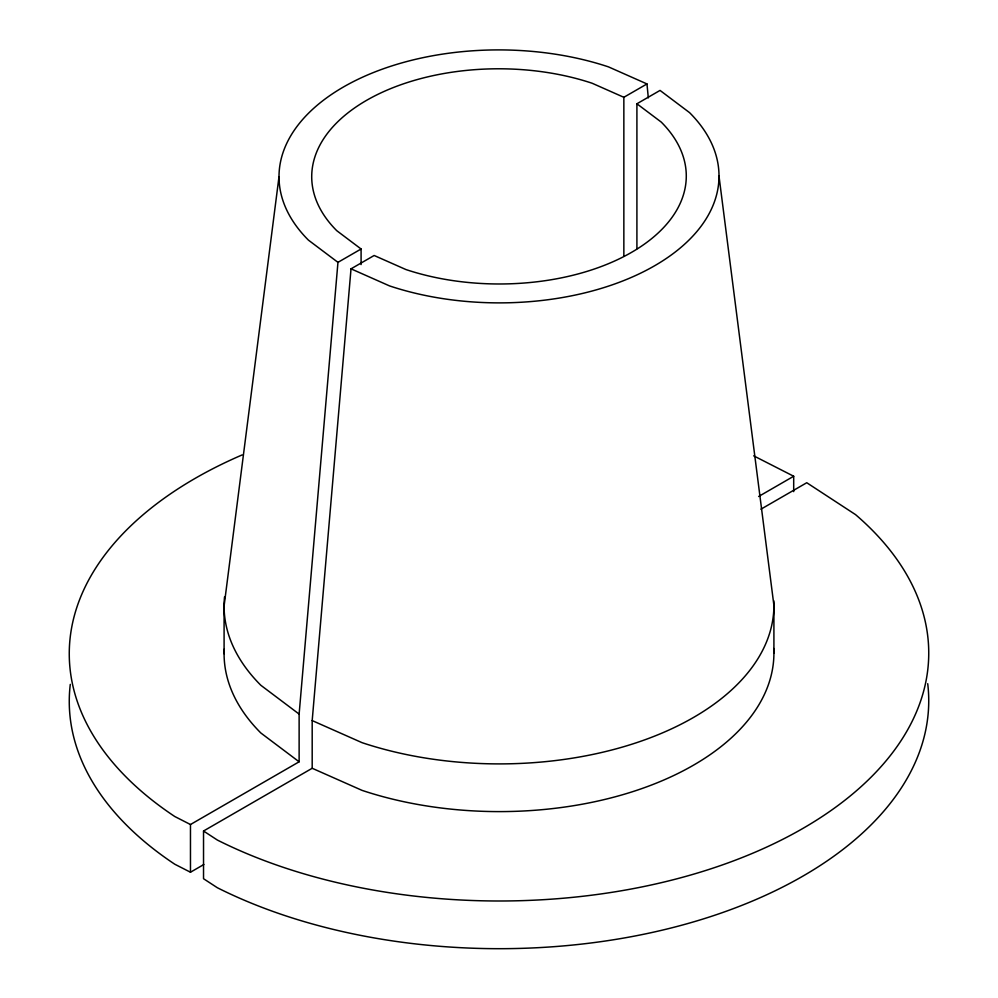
<?xml version="1.0" encoding="UTF-8"?>
<svg xmlns="http://www.w3.org/2000/svg" width="998" height="998" viewBox="0 0 998 998"><rect width="100%" height="100%" fill="white"/><g stroke="black" fill="none" stroke-linecap="round" stroke-linejoin="round"><path stroke-width="1.5" d="M242.165 454.913A429.402 247.916 0 0 0 174.837 816.551L190.468 824.523L299.126 761.798L299.126 714.094L337.96 262.349L361.089 249.001L336.763 230.688A186.95 107.934 0 0 1 366.478 100.399A186.95 107.934 0 0 1 592.138 83.246L623.85 97.293L646.978 83.944L648.313 97.866M927.716 683.692A429.402 247.916 0 0 1 690.604 922.738A429.402 247.916 0 0 1 217.339 887.733L203.53 878.714L203.53 831.01L312.187 768.273L312.187 720.581L351.022 268.836L374.15 255.488L405.862 269.522A186.95 107.934 0 0 0 631.522 252.369A186.95 107.934 0 0 0 661.237 122.08L636.911 103.78L660.04 90.419L689.568 112.637A219.672 126.821 0 0 1 654.663 265.73A219.672 126.821 0 0 1 389.494 285.89L351.022 268.836M279.003 176.721L224.088 606.048L224.088 653.74M758.642 496.493L793.697 476.246L793.697 491.64M760.913 509.205L806.758 482.733L855.535 514.619A429.402 247.916 0 0 1 783.592 838.894A429.402 247.916 0 0 1 217.339 840.042L203.53 831.01M70.284 684.366A429.402 247.916 0 0 0 174.837 864.256L190.468 872.227L203.879 864.48M646.978 83.944L608.506 66.891A219.672 126.821 0 0 0 343.337 87.051A219.672 126.821 0 0 0 308.432 240.131L337.96 262.349M312.187 720.581L362.037 742.662A274.587 158.532 0 0 0 640.042 741.502A274.587 158.532 0 0 0 773.799 600.796M312.187 768.273L362.037 790.366A274.587 158.532 0 0 0 640.042 789.206A274.587 158.532 0 0 0 773.799 648.5M753.665 455.837L793.697 476.246M299.126 714.094L260.865 685.302A274.587 158.532 0 0 1 224.538 596.866M299.126 761.798L260.865 733.006A274.587 158.532 0 0 1 224.201 649.174M718.997 176.047L773.912 605.374L773.912 653.079M636.911 103.78L636.911 248.752M623.85 97.293L623.85 256.299M361.089 249.001L361.089 264.582M190.468 824.523L190.468 872.227"/></g></svg>
